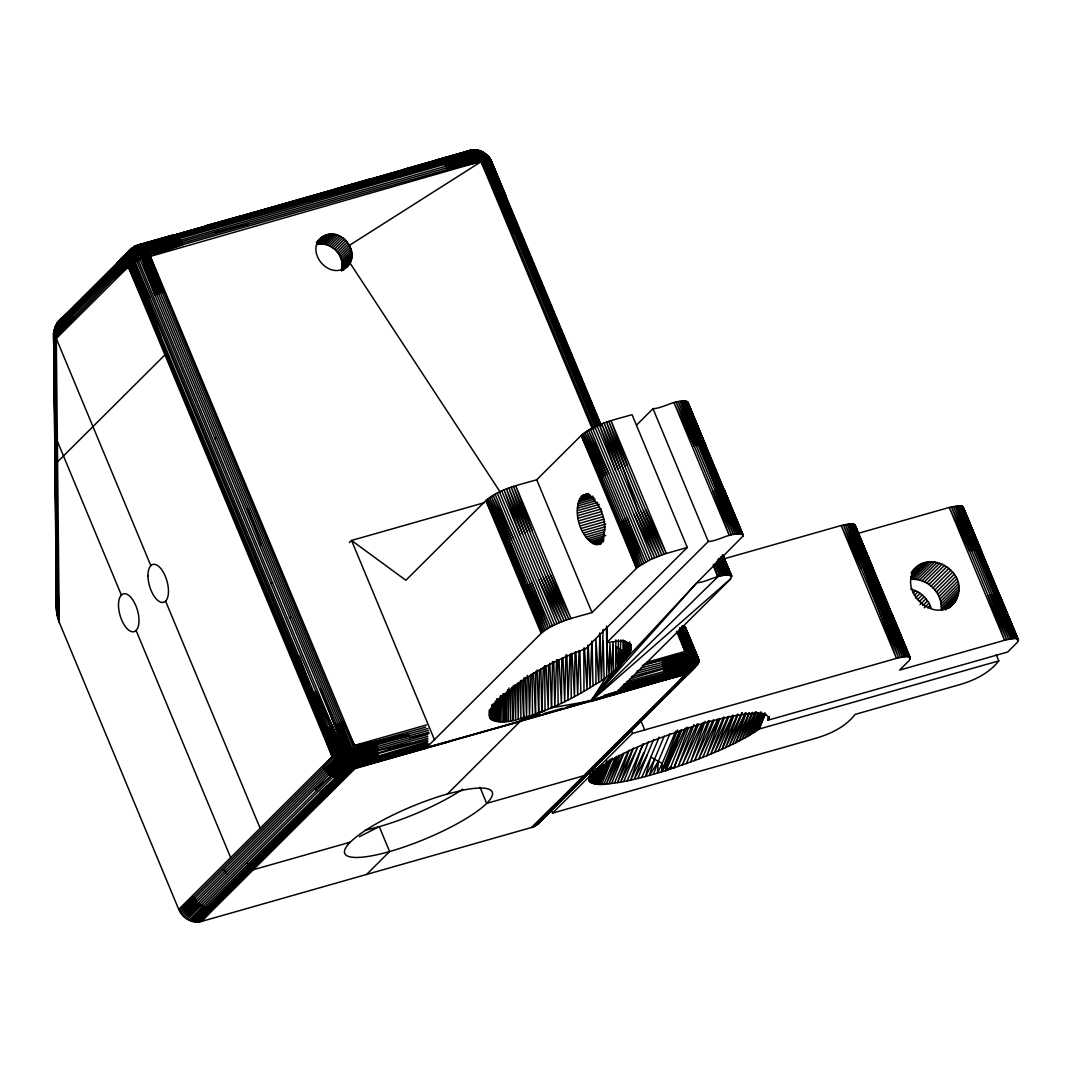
<?xml version="1.0" encoding="UTF-8"?>
<svg xmlns="http://www.w3.org/2000/svg" width="1072" height="1072" viewBox="0 0 1072 1072"><rect width="100%" height="100%" fill="white"/><g stroke="black" fill="none" stroke-linecap="round" stroke-linejoin="round"><path stroke-width="1.5" d="M173.383 235.063L138.636 244.711L132.178 248.195L59.308 320.702L55.757 325.379L53.801 331.744L57.084 615.274L59.241 622.283L178.729 909.364C182.227 917.94 192.156 924.01 201.375 921.478L533.387 826.954L537.581 824.261L631.716 730.407M56.937 591.422L56.695 612.956L53.627 332.977L55.757 325.379L63.503 316.588C56.267 321.185 53.265 329.265 55.154 337.198L58.357 619.964M490.561 708.806L490.561 718.83C503.371 726.32 519.397 718.414 532.503 715.198C554.827 707.466 576.106 696.8 595.925 683.963C613.693 675.481 658.262 632.869 606.672 642.744L606.511 626.142M607.167 627.281L606.645 676.499L590.766 701.544L687.326 673.524L693.209 669.169L618.33 690.167M447.413 793.963L464.069 789.93A79.877 17.554 -22.6 0 1 452.156 826.405A79.877 17.554 -22.6 0 1 344.501 852.495A79.877 17.554 -22.6 0 1 447.413 793.963L523.699 717.945L523.779 677.946M636.527 425.115L653.009 408.7C664.024 408.258 676.512 398.127 687.715 402L743.084 535.987L696.894 582.726L625.78 659.159L625.834 642.409M54.498 371.662L54.082 334.477L57.191 323.248L131.012 249.414L135.581 245.984L137.832 247.029L148.995 256.195L353.626 747.519L346.336 762.259L332.816 777.012L189.074 920.218M498.694 698.743L498.601 721.778L497.984 698.783M428.023 746.434L352.862 767.914L212.497 907.716L199.7 921.866L353.84 768.369L520.644 720.933L535.571 714.126L535.745 671.434M615.757 669.223L615.824 639.917M57.272 585.325L57.084 615.274L56.709 584.481M494.433 704.425L494.299 721.014L494.004 704.478M506.413 692.043L506.185 721.577L505.327 693.651M548.569 664.881L548.274 709.195L545.983 665.806M57.633 617.619L55.382 337.76L60.528 329.868L127.179 263.256C128.506 255.015 134.147 247.458 142.335 245.006L472.725 151.031C479.827 148.445 486.715 153.363 488.041 160.371L503.934 196.176L599.328 425.37M561.808 658.221L561.393 703.299L558.981 659.91M516.007 685.115L515.605 719.995L514.453 684.954M575.034 652.004L574.471 696.666L571.939 653.424M62.498 317.942C55.945 322.324 51.416 331.302 56.293 338.524L150.844 565.681M55.838 373.324L56.293 338.524L61.01 331.69L128.024 264.61C128.747 255.98 135.032 248.101 143.326 245.555L473.73 151.581L478.407 151.005L482.815 152.01M500.664 695.473L500.316 721.858L499.82 697.148M343.616 778.62L354.765 768.664L687.326 673.524L533.387 826.954L689.403 672.198L566.043 707.306M527.196 675.36L526.566 717.101L525.173 677.531M587.778 645.357L587.067 689.524L584.495 648.078M54.015 369.023L53.627 332.977L55.235 327.911L127.22 256.195L130.127 250.915L135.943 246.037L471.747 150.67C478.313 148.258 486.031 152.639 485.991 159.969L141.919 258.821L140.311 258.593L129.752 250.861L126.925 257.91L54.94 329.627L53.654 333.526L56.494 610.692L56.334 583.61M508.999 687.969L508.369 721.309L507.699 689.551M549.829 663.34L551.531 707.801L591.422 700.753L626.423 690.797L520.644 720.933L538.68 712.987L539.484 669.638M612.996 641.726L613.64 671.005L591.744 700.016L622.966 662.349L623.06 639.904M551.531 707.801L552.576 661.504M351.402 259.813L341.392 269.782C345.599 255.806 330.712 240.731 316.696 244.671L326.692 234.701C344.621 229.1 361.666 255.752 345.707 267.987M519.103 682.569L518.218 719.392L517.414 683.132M929.933 561.648L912.138 579.362C927.87 578.478 942.395 593.205 941.229 608.923L959.025 591.208C961.785 566.539 925.243 549.748 911.213 572.823M565.936 654.952L564.689 701.704L562.961 658.248M593.861 428.854L497.408 197.154L481.073 161.725C479.01 156.378 475.821 147.306 468.223 151.165L436.679 160.17L465.945 152.184M530.707 674.449L529.501 716.19L528.603 676.579M579.081 650.664L577.687 694.924L575.919 651.977M532.101 673.993L532.503 715.198L520.644 720.933L541.842 711.795L543.343 667.159M591.811 641.297L590.082 687.688L588.26 645.317M599.864 633.244L598.739 682.1L595.844 638.899L595.925 683.963M438.676 160.05L470.796 150.495C477.362 147.949 482.132 155.922 481.073 161.725L592.32 428.988M556.623 659.816L554.814 706.354L553.782 661.585M607.261 628.313L606.672 642.744L708.297 541.507C719.299 541.065 731.787 530.935 742.99 534.807L724.163 490.105M614.363 694.83L729.965 579.657L731.6 576.026C720.397 572.153 707.909 582.284 696.894 582.726L591.744 700.016L617.753 667.454L618.464 639.837M569.982 655.113L567.972 700.07L566.927 654.965M603.107 629.438L601.459 680.224L599.543 633.284M613.023 645.049L611.415 672.827L609.955 643.629L609.084 674.65L606.685 642.302M601.164 543.665C580.555 548.717 566.324 498.601 588.113 493.482M53.654 333.526L55.972 325.379L61.787 319.456L59.215 322.404M175.352 235.585L141.357 244.63C133.598 245.635 125.143 254.747 127.568 262.345L128.265 266.807L332.119 756.537L338.511 760.008L346.336 762.259L427.875 739.921M53.627 332.977L55.154 337.198L54.927 333.178L60.126 326.223L126.818 259.665L130.181 253.032L133.973 248.717L141.357 244.63L174.347 235.224M617.753 667.454L615.904 646.563L620.983 649.806L621.358 664.01L591.744 700.016L619.616 665.712L620.876 639.837M625.003 641.699L624.44 660.727L623.18 651.535L620.983 649.806L622.966 662.349M54.136 354.323L54.123 330.471M537.581 824.261L696.438 665.712L698.984 661.96L698.877 659.896L684.887 626.49L699.024 660.942L696.8 663.032M681.042 729.925L666.221 765.314L665.605 770.661C646.242 776.584 626.571 782.118 606.35 784.034C600.186 785.2 583.557 784.825 590.538 774.507M425.571 748.524L541.159 633.351C555.43 621.331 574.659 617.673 592.012 612.568L637.518 567.302L650.021 559.705L484.196 160.934C485.817 152.465 476.142 147.454 469.027 150.75C476.852 152.68 489.221 151.366 491.418 162.06C489.944 156.003 480.698 148.392 472.337 150.053M693.932 418.951L705.564 446.006L687.715 402L705.738 445.831M722.756 559.209L841.145 525.535L851.784 523.712L854.866 524.798L873.466 569.647M858.645 533.213L949.229 507.458L960.981 505.729L962.951 506.708L981.55 551.557M949.953 607.409L956.278 600.186L959.025 591.208M53.975 369.907L53.6 334.41L55.449 327.081M54.082 334.477L53.935 335.536L53.68 334.263M476.893 152.733L145.336 247.203C137.578 249.481 130.824 257.32 130.007 265.333L335.08 758.386L194.796 898.242L179.547 911.066L333.526 757.489L128.707 265.119C129.94 256.69 136.064 248.758 144.331 246.292L474.735 152.318L478.608 156.914L181.315 241.602L149.088 252.389L145.698 255.833L145.484 257.401L158.71 293.862L350.638 753.991L428.813 732.243M427.741 736.41L348.494 758.239L140.151 259.585L148.325 251.317L144.331 246.292L139.494 244.496L148.217 250.888L181.315 241.602M597.627 426.669L486.889 160.478L487.157 158.924L478.983 157.262M113.86 269.528L126.925 257.91L132.111 261.461L338.511 760.008L197.194 901.324L181.637 914.269L336.742 759.231L145.926 300.415L131.106 264.543L131.36 263.096L136.332 255.149L144.854 248.315L477.589 153.685C483.325 152.814 489.81 155.668 491.485 161.577L506.279 197.007M114.356 267.839L127.22 256.195L135.193 262.05L342.316 761.308L200.129 903.91L184.304 917.056L340.387 760.705L133.719 262.895L137.605 256.221L146.328 248.275L178.408 237.837M127.568 262.345L129.846 264.007L129.457 265.695L56.293 338.524L59.241 622.283L58.049 586.143M768.369 719.245C768.356 710.589 754.755 713.805 749.14 713.644C729.965 715.734 711.259 720.893 692.847 726.508C657.766 738.836 620.299 750.105 591.422 774.426L552.509 813.125L551.356 810.124L538.72 823.055L542.834 817.949M56.454 324.307L55.704 326.263L128.345 252.992L130.958 253.515L139.025 260.04L140.151 259.585M57.432 602.491L56.937 604.367L56.682 590.994M681.658 730.273L665.605 770.661L669.745 769.348L687.031 727.097M127.742 258.245L126.911 261.461L54.364 333.499M625.123 653.33L625.78 659.159L626.825 655.166L626.691 641.873M55.007 330.98L54.86 327.871L57.607 324.602M56.508 325.607L56.883 324.28M59.751 321.211L64.668 315.369M664.184 736.196L654.523 759.284L649.418 775.445L658.329 761.401L669.933 733.704M57.968 323.275L59.308 320.702L65.982 314.297L62.618 318.545L58.143 321.962M733.744 715.52L722.072 749.288L698.756 759.03L669.745 769.348M746.072 713.108L735.861 742.735L722.072 749.288L737.456 714.274M756.175 712.063L747.68 736.37L735.861 742.735L749.087 712.733M719.915 718.361L706.796 755.84L723.721 717.061M705.081 721.349L690.556 762.138L708.538 720.652M629.103 750.172L617.459 782.667L632.534 749.516M648.372 741.663L634.235 779.317L647.274 754.795L653.719 739.399M685.209 728.183L665.605 770.661L670.281 767.11L673.899 767.981L688.613 727.473M763.09 714.073L757.127 730.447L747.68 736.37L758.105 712.746M428.385 730.38L351.683 751.82L160.532 293.165L145.484 257.401L144.372 257.133C143.326 252.63 126.737 248.503 135.581 245.984M178.796 233.87L137.095 245.729L139.119 244.577M738.005 714.247L725.677 747.64L741.77 712.893M749.422 712.987L739.01 741.114L752.316 712.465M724.377 717.409L710.723 754.219L728.102 716.391M709.624 720.652L694.669 760.597L713.161 719.915M758.44 713.121L750.279 734.843L760.731 712.143M616.815 756.242L606.35 784.034L619.04 755.345M633.418 748.082L620.567 782.131L637.505 747.519L623.824 781.528M693.999 724.484L678.08 766.574L697.229 723.908M653.397 774.332L658.329 761.401L650.838 757.073L659.213 737.08M677.571 729.952L661.491 771.934L662.241 763.411L675.762 731.091M765.113 713.483L759.083 729.054L757.127 730.447L764.832 712.84M619.79 755.867L608.909 783.806L623.006 753.482M606.806 760.946L597.734 784.208L607.623 761.375M728.813 716.364L714.582 752.584L732.605 715.265M742.199 712.867L729.174 746.005L745.295 712.893M713.992 720.357L698.756 759.03L717.784 719.098M637.907 778.446L647.274 754.795M698.529 723.948L682.248 765.127L701.852 723.332M752.732 712.451L742.038 739.506L755.479 711.808M609.352 759.901L599.637 784.275L611.04 758.896M761.187 712.156L752.718 733.342L761.924 714.046M480.792 157.356L446.528 167.956L182.213 243.13L149.919 253.997L148.995 256.195L162.328 292.535L352.675 749.65L427.862 728.518M600.28 425.638L489.006 157.249M597.988 767.967L591.891 783.15L599.101 766.292M599.958 766.56L593.084 783.525L601.044 765.314M611.616 783.498L623.85 753.388M601.714 784.275L612.407 758.145M592.776 771.8L589.024 780.925L592.937 771.679M593.834 770.942L589.453 781.582L594.062 770.822M601.995 765.515L594.451 783.833L603.228 764.336M686.402 763.653L703.487 722.354M702.803 757.448L718.535 719.5M595.107 770.058L590.082 782.185L596.086 768.396M718.374 750.936L733.087 715.547M732.578 744.357L745.723 712.867M769.267 717.114L767.981 720.196L769.267 717.128L767.981 720.196L1007.707 652.004L1017.408 642.262L1018.4 640.064L999.399 594.826M590.511 774.56L589.238 777.589L591.422 774.426M588.796 780.188L591.369 774.038M590.886 782.707L596.729 768.798M643.173 743.847L627.187 780.858M744.933 737.938L755.76 712.063M755.01 731.881L762.5 714.046M765.502 713.724L759.083 729.054L998.809 660.875L996.236 654.697M596.005 784.061L604.246 764.483M603.951 784.195L615.408 757.154M148.325 251.317L354.524 745.415L353.626 747.519L425.638 727.151M614.457 783.123L628.004 751.472M144.854 248.315L145.336 247.203L177.376 236.899M673.899 767.981L691.587 726.896M143.809 247.471L144.331 246.292M679.688 730.957L661.491 771.934L666.221 765.314M641.672 777.508L650.838 757.073L645.505 776.503L654.523 759.284M126.925 257.91L127.782 256.114M643.857 752.423L630.658 780.121L640.6 749.998L643.455 744.062M598.31 425.383L488.041 160.371L487.519 156.7L484.129 152.706M134.161 260.804L132.338 263.725L129.457 265.695L127.421 264.194L126.978 261.983M488.041 160.371L481.02 158.844L480.31 160.023L447.359 169.604L149.919 253.997L137.323 245.18M129.752 250.861L134.322 247.016L147.253 256.771L162.328 292.535M601.432 425.731L491.365 161.162C489.328 156.056 483.204 154.355 478.166 154.757L180.377 240.195L145.966 249.24M115.856 264.784L132.419 248.114M473.73 151.581L474.253 150.79M427.581 734.548L349.579 756.135L156.901 294.612L143.702 258.084L145.698 255.833M559.423 802.432L555.309 805.112L534.901 826.217L561.621 799.873M615.274 745.563L621.653 740.069M132.111 261.461L133.719 262.895L135.193 262.05L147.293 249.508L179.399 238.935M54.592 331.047L60.22 324.427L73.472 312.93M60.514 322.685L54.592 329.546M323.181 767.686L332.119 756.537L322.793 731.814M203.452 905.894L190.816 920.942L348.561 764.658L427.795 741.556M314.069 691.896L346.336 762.259L352.862 767.914L519.96 721.67M205.234 906.644L192.585 921.491L349.673 765.676L427.607 743.084M207.03 907.193L194.38 921.866L350.772 766.56L428.934 744.035M208.866 907.569L196.176 922.054L351.844 767.311L428.519 745.308M338.216 778.687L349.673 765.676L377.773 758.587M678.295 682.462L685.169 674.69L661.679 680.774L689.403 672.198M140.311 258.593L135.193 262.05M334.585 777.763L347.449 763.519L378.336 754.005L346.886 762.902L332.816 777.012L347.449 763.519L378.255 755.639M59.228 320.984L61.292 319.201M214.253 907.502L201.375 921.478L354.765 768.664L352.862 767.914M187.399 919.32L331.114 776.101L344.313 761.83L330.591 726.87L136.492 260.335L128.077 254.171M550.646 810.995L556.824 804.375M86.591 294.813L94.095 286.814M671.755 690.154L691.185 669.987M114.999 266.285L129.163 251.531L129.015 252.483M917.15 566.914C895.576 587.791 932.265 625.003 953.504 603.858M620.661 741.409L696.438 665.712L622.108 686.281M558.217 803.477L536.295 825.319L553.125 808.703M601.727 759.231L627.803 733.596M670.75 691.507L697.805 663.863L623.676 684.231M194.796 898.242L180.511 912.714L195.921 899.837M197.194 901.324L182.91 915.729L198.615 902.691M133.29 248.503L135.286 246.292M116.861 263.431L131.293 248.985M117.29 263.712L135.367 246.064M200.129 903.91L185.804 918.262L201.777 904.996M678.603 682.703L698.421 662.925L663.715 672.841L698.984 661.96L684.392 626.236L699.024 660.942M693.209 669.169L681.283 680.841L693.209 669.169L603.67 695.487M593.821 772.041L632.547 733.395L898.577 657.766L907.059 656.52L910.316 658.141L909.324 660.339L899.622 670.094L1006.662 639.689L1015.144 638.443L1018.239 639.515M72.065 308.776L83.656 297.225M87.14 293.755L97.579 283.356M102.215 278.733L111.488 269.487M56.36 324.709L128.345 252.992M57.566 461.844L164.927 354.886M316.428 242.5L321.989 236.966L326.692 234.701M316.789 242.687L323.449 236.041M317.245 243.036L325.03 235.277M318.438 244.282L328.434 234.312M320.233 244.068L330.243 234.111M322.082 244.068L332.092 234.098M323.945 244.242L333.955 234.272M325.808 244.617L335.817 234.647M327.657 245.166L337.653 235.21M329.466 245.917L339.462 235.947M331.208 246.815L341.218 236.858M332.883 247.9L342.879 237.93M334.451 249.119L344.46 239.15M335.925 250.486L345.921 240.517M337.265 251.974L347.261 242.004M338.457 253.568L348.467 243.599M339.502 255.257L349.512 245.287L481.073 161.725L447.359 169.604M340.387 257.012L350.383 247.042M341.097 258.821L351.093 248.865M341.62 260.684L351.616 250.714M341.955 262.546L351.964 252.577M342.102 264.409L352.112 254.439M342.062 266.245L352.058 256.275M341.821 268.04L351.83 258.071M341.901 270.318L350.785 261.461M341.512 271.015L347.931 265.776M343.335 269.662L349.995 263.015L500.396 492.343M343.482 269.997L349.043 264.462M349.311 542.673L351.536 540.449L484.33 502.688M434.455 739.667L351.536 540.449L405.846 580.274L485.884 500.544C500.142 488.524 519.371 484.866 536.724 479.76L581.185 435.46C595.456 423.44 614.685 419.782 632.038 414.663L687.313 547.47L585.701 648.721C560.415 657.86 536.281 670.375 514.48 686.134C505.609 694.589 486.273 704.398 490.561 718.83L490.427 710.522M332.119 756.537L178.729 909.364L193.818 896.567M366.57 874.497L389.605 851.543L379.247 826.646A82.236 0.697 -26.5 0 0 359.361 836.75M685.169 674.69L531.779 827.517L553.701 805.675L555.309 805.112M630.55 731.627L618.289 743.633L629.237 732.699L615.328 745.308L586.612 773.904L588.166 773.153M631.823 729.295L636.5 724.632M640.011 721.134L649.364 711.821M652.875 708.324L663.394 697.845M665.739 695.514L676.258 685.021M539.698 821.715L553.206 808.275M911.803 572.77L918.918 565.453M911.388 573.667L920.875 564.22M912.299 573.842L922.965 563.202M910.972 576.615L925.19 562.438M910.919 578.451L927.521 561.916M914.604 579.349L932.385 561.634M917.083 579.59L934.878 561.875M919.575 580.086L937.357 562.358M922.027 580.823L939.822 563.108M913.17 593.03L915.542 590.672C922.737 594.035 928.499 600.36 931.059 607.891M924.439 581.815L942.221 564.086M914.322 595.429L917.873 591.878M926.771 583.021L944.553 565.306M915.367 598.042L920.111 593.312M928.995 584.454L946.777 566.74M917.471 599.677L922.215 594.947M931.099 586.089L948.881 568.374M919.428 601.486L924.158 596.769M933.055 587.912L950.837 570.183M920.017 604.648L925.953 598.752M934.838 589.895L952.619 572.167M922.804 605.6L927.548 600.869M936.432 592.012L954.227 574.297M924.198 607.851L928.942 603.121M937.826 594.263L955.621 576.548M927.736 607.837L930.107 605.466M939.005 596.608L956.787 578.893M939.943 599.034L957.725 581.319M940.64 601.499L958.435 583.784M941.095 603.992L958.877 586.277M941.296 606.471L959.078 588.756M942.1 610.142L958.703 593.607M945.089 608.909L958.14 595.911M945.464 609.928L957.323 598.122M947.97 608.454L956.278 600.186M949.444 607.784L954.991 602.116M998.809 660.875C989.161 673.216 974.716 680.184 960.056 684.552L855.161 714.381C845.513 726.736 831.068 733.704 816.408 738.072L552.509 813.125M663.434 676.003L694.911 667.481L683.762 678.549L696.438 665.712L620.219 688.304M316.749 790.426L315.114 789.354L331.114 776.101L345.318 762.058L330.591 726.87M62.002 318.746L67.415 313.399M212.497 907.716L197.958 922.054L210.688 907.743L243.009 878.866M118.027 262.211L132.566 247.927L119.34 261.139L135.487 246.292L133.223 248.436M54.846 331.382L60.126 326.223M713.322 564.408L717.878 576.763L591.422 700.753L730.769 578.759M685.611 675.708L697.805 663.863L663.622 674.476L628.447 682.877M164.096 291.959L149.598 254.694L147.253 256.771L160.532 293.165M314.873 807.27L354.765 768.664M497.408 197.154L482.681 161.282C484.008 155.373 478.058 147.44 471.747 150.67L439.667 160.411M679.849 681.738L691.373 670.75L627.87 687.447M120.774 260.241L127.568 253.809M61.01 331.69L55.664 336.769L55.195 334.973L60.233 328.045L73.861 316.588M554.13 807.35L560.643 801.213M626.249 734.32L613.72 745.871L615.328 745.308M331.114 776.101L346.336 762.259L427.889 738.193M329.493 775.029L344.313 761.83L328.983 727.714M325.674 793.173L341.847 778.835L351.844 767.311L376.888 760.973M113.578 271.27L126.818 259.665L132.338 263.725L148.566 298.74M327.965 773.81L342.316 761.308L327.483 728.571M113.485 273.065L126.911 261.461M307.651 806.961L340.052 778.862L350.772 766.56L377.371 759.86M113.578 274.888L127.179 263.256M320.22 792.074L336.394 778.312L348.561 764.658L409.772 749.475M113.873 276.723L127.635 265.052M326.558 772.443L340.387 760.705L326.089 729.416L299.168 656.077M114.356 278.532L128.265 266.807L128.024 264.61L144.814 301.219M74.343 318.397L54.779 334.96M325.285 770.956L338.511 760.008L324.843 730.246M477.857 150.375L471.09 150.254L137.095 245.729L472.109 150.321M435.915 160.17L471.09 150.254M321.989 236.966C305.373 249.87 325.901 277.769 343.737 268.791M324.146 769.361L336.742 759.231L323.731 731.05L296.274 657.779L297.668 656.935M54.525 335.844L54.136 370.791M467.486 151.768L472.444 150.174M60.434 320.139L61.787 319.456M270.961 583.583L272.636 582.753M650.021 559.705L664.104 554.117L687.313 547.47M214.748 438.662L216.544 437.885M289.293 617.753L291.088 616.976M137.028 245.475L171.6 235.344M520.644 720.933L545.045 710.522L544.656 665.658M598.055 544.536C612.3 533.333 601.861 495.921 583.449 494.808M352.675 749.65L376.098 741.248L408.713 733.972M138.636 244.711L137.109 245.26L137.832 245.126M597.546 698.435L617.727 691.427M377.223 744.933L350.638 753.991L339.449 722.997M150.67 255.685L183.044 244.778M148.217 250.888L180.377 240.195M377.639 746.795L349.579 756.135L337.626 723.694M377.974 748.671L348.494 758.239L335.817 724.431M694.911 667.481L663.139 677.41L628.165 686.04M662.255 679.809L691.373 670.75M630.041 678.871L696.385 659.293L698.984 661.96L626.973 681.564M663.34 667.494L694.803 657.94L696.385 659.293L631.408 676.579M663.019 665.632L693.075 656.587L694.803 657.94L635.87 673.35M472.444 150.71L476.544 150.402M662.59 663.769L691.212 655.247L693.075 656.587L637.036 671.032M662.067 661.906L689.216 653.933L691.212 655.247L641.311 667.816M335.978 188.806L369.827 178.97M469.884 150.522L403.742 169.322M643.736 664.64L689.216 653.933L687.112 652.66L642.302 665.524M181.999 232.959L318.33 194.193M321.533 193.268L340.789 187.801M343.991 186.89L465.891 152.224M582.337 495.385L588.555 493.629M581.319 496.229L587.536 494.46M580.408 497.314L589.734 494.661M579.617 498.641L590.484 495.545M578.934 500.182L592.923 496.202M578.384 501.924L593.915 497.502M577.969 503.867L595.054 499.003M577.687 505.957L594.786 501.106M577.553 508.208L597.747 502.46M577.553 510.58L599.315 504.389M577.701 513.046L599.462 506.855M577.996 515.578L601.312 508.945M578.424 518.151L601.74 511.518M578.987 520.737L602.303 514.104M579.684 523.31L602.987 516.691M580.488 525.856L603.804 519.223M581.413 528.322L604.729 521.689M582.444 530.707L605.747 524.074M583.557 532.958L605.318 526.781M584.749 535.075L604.956 529.34M586.022 537.032L604.662 531.725M587.335 538.801L604.42 533.95M588.689 540.368L605.787 535.504M590.069 541.722L604.059 537.742M591.463 542.821L603.884 539.296M592.843 543.692L603.724 540.596M594.21 544.295L603.536 541.655M595.55 544.643L600.213 543.316M596.836 544.723L601.499 543.397M343.013 721.778L354.524 745.415L426.522 724.94M646.523 662.362L684.928 651.441L687.112 652.66L645.25 663.769M524.288 719.138L532.315 716.86M535.531 715.949L540.342 714.582M543.558 713.671L562.827 708.217M253.314 869.74L350.33 842.15A82.236 0.697 -26.5 0 1 346.98 843.744M583.704 775.766L486.688 803.37L479.975 787.25M474.735 152.318L479.385 151.715L483.847 152.76M182.213 243.13L147.011 252.295M353.84 768.369L425.785 748.283M205.502 225.71L239.471 216.276M426.241 747.787L449.168 741.811M663.568 669.33L697.778 660.647L683.708 626.075L698.984 661.96M441.691 161.711L475.74 153.229L477.589 153.685M442.723 162.649L476.718 154.314L478.166 154.757M443.728 163.761L477.683 155.547L488.055 158.08L491.365 161.162L505.971 196.658L490.467 159.46L491.365 161.162M444.692 165.021L478.608 156.914M445.644 166.428L479.492 158.415L481.02 158.844M446.528 167.956L480.31 160.023L482.681 161.282L498.962 196.779L512.322 232.972M214.36 232.209L248.289 224.343M410.335 743.191L378.202 750.507L347.408 760.289L332.28 726.025L137.685 258.834M409.651 737.697L429.055 733.355M409.223 735.821L376.701 743.07L351.683 751.82L341.244 722.354M354.524 745.415L376.098 741.248M560.053 339.77L561.366 339.569M589.868 411.407L591.195 411.219M502.902 196.189L486.889 160.478L484.437 159.5M140.486 245.099L142.335 245.006M487.157 158.924L490.963 160.733L505.461 196.417M479.238 151.621L480.564 151.594L479.238 150.897L481.703 151.447L489.127 157.329M141.169 245.528L143.326 245.555M136.492 260.335L138.435 260.389M481.824 152.492L483.057 152.666L481.824 151.782M596.3 426.844L500.41 196.498L484.196 160.934L481.127 160.398M131.012 249.414L143.702 258.084L158.71 293.862M910.677 588.943L915.542 590.672M246.573 862.933L248.342 863.684M483.016 152.144L487.385 155.319M484.236 153.028L488.819 158.562M485.348 154.073L490.534 159.514L506.399 197.422M488.443 159.581L489.569 160.344L487.224 155.212M489.046 157.772L486.34 155.279M129.846 264.007L130.744 264.744M627.924 643.012L628.031 656.144L626.825 655.166L626.973 657.632M56.293 338.524L54.645 336.956L55.074 372.507M148.298 253.474L149.598 254.694M227.358 874.042L223.539 869.606M310.558 200.236L311.563 201.348M696.331 655.635L698.529 658.838L685.316 627.241L697.979 657.766L685.236 627.736L697.256 656.694L687.554 634.276M482.775 159.112L484.196 160.934M491.351 162.167L490.762 161.363L490.949 162.877M54.873 407.132L55.436 407.976M491.485 161.577L489.649 159.165L490.078 160.666M485.737 158.361L486.889 160.478M636.326 513.3L657.042 556.636L601.754 423.829L617.901 469.027L654.657 557.614L633.941 514.346L597.024 425.825M541.025 578.384L561.728 621.72L506.453 488.912L522.6 534.124L559.356 622.698L538.64 579.429L501.723 490.922M543.45 577.393L564.113 620.809L508.838 488.001L525.012 533.132M641.177 511.384L661.786 554.867L606.497 422.073L638.751 512.309L659.427 555.711L604.139 422.904L620.326 468.035M545.862 576.468L566.472 619.964L511.197 487.157L527.437 532.194M315.677 691.051L332.28 726.025L346.872 761.294L378.322 752.289L347.408 760.289L320.903 688.613M608.802 473.409L588.448 430.234L643.723 563.041L627.227 517.682L590.417 429.108M513.488 538.492L493.133 495.318L548.422 628.125L531.913 582.766L495.117 494.205M643.575 510.527L664.104 554.117L608.816 421.309L625.15 466.266M548.261 575.624L568.79 619.201L513.515 486.393L529.836 531.35M490.159 159.755L600.869 425.611M645.92 509.763L666.342 553.433L611.053 420.639L627.495 465.489M550.619 574.847L571.028 618.531L515.753 485.723L532.181 530.586M133.719 262.895L150.067 297.895M606.792 474.548L586.612 431.346L641.9 564.14L625.217 518.821M511.478 539.631L491.311 496.43L546.599 629.237L529.916 583.905M969.57 551.209L949.229 507.458L1004.518 640.252L987.995 595.469L951.373 506.882L971.647 550.713L1008.672 639.207L991.989 594.598L955.273 506.038L975.319 550.07L1012.276 638.59L995.325 594.196L958.529 505.649L978.254 549.909L1015.144 638.443M861.486 569.286L843.289 524.958L863.563 568.79L900.601 657.297L867.248 568.147L847.202 524.128L865.479 568.415L898.577 657.766L861.486 569.286L841.145 525.535L896.433 658.342L863.563 568.79L845.312 524.489L865.479 568.415L902.477 656.922L885.673 612.42L848.917 523.873L868.816 568.013L905.733 656.546L888.608 612.259L851.784 523.712M694.334 446.488L673.993 402.737L729.268 535.544L712.759 490.748L676.137 402.161L696.398 445.992L733.436 534.499L700.083 445.349L681.752 401.075L701.651 445.215L738.568 533.749L721.443 489.448L684.619 400.915M604.943 475.673L584.964 432.431L640.239 565.239L623.368 519.947M973.564 550.338L953.397 506.399L971.647 550.713M698.328 445.617L680.037 401.33L700.083 445.349L718.508 489.623L735.325 534.124L698.328 445.617L678.161 401.692L696.398 445.992M131.106 264.543L147.172 299.584L160.827 336.233M603.268 476.785L583.49 433.49L638.778 566.297L621.693 521.046M680.023 627.83L693.075 656.587L681.269 627.643M130.007 265.333L145.926 300.415M976.887 549.923L956.988 505.796L975.319 550.07M601.794 477.857L582.23 434.495L637.518 567.302L620.219 522.118M870.183 567.986L850.444 523.739L868.816 568.013M703.018 445.188L683.293 400.941L701.651 445.215M489.18 158.857L489.891 160.438M681.323 627.643L694.803 657.94L681.819 626.021L696.385 659.293L682.851 625.994L697.778 660.647L663.689 671.126L698.395 661.303L683.708 626.075M600.534 478.876L581.185 435.46L636.473 568.267L618.959 523.149M505.22 543.96L486.929 499.592L506.493 542.941L543.464 631.381L509.629 540.757L489.649 497.515L507.967 541.869L542.204 632.4L505.22 543.96L485.884 500.544L541.159 633.351L506.493 542.941L488.189 498.574L507.967 541.869L544.938 630.323L528.067 585.031M128.265 266.807L143.876 301.996M502.058 189.275L506.051 198.481L499.86 183.526M711.031 460.263L712.974 464.766M714.274 467.767L716.217 472.27M717.503 475.271L719.446 479.774M720.746 482.762L743.084 535.987L724.739 491.11M967.225 519.156L969.168 523.659M970.455 526.674L972.398 531.176M973.698 534.178L975.627 538.693M976.927 541.695L1018.32 640.708L999.868 596.488L1006.742 613.532M857.855 534.231L859.798 538.734M861.084 541.749L863.027 546.251M864.313 549.253L866.256 553.768M867.543 556.77L872.715 568.803M689.403 408.419L687.46 403.916L689.363 408.499M690.703 411.434L692.633 415.936M687.795 403.179L706.314 446.836M987.995 595.469L1006.662 639.689L990.072 594.987M910.155 657.605L854.451 524.355M712.759 490.748L731.412 534.968L714.823 490.266M723.158 555.993L731.6 576.026L723.345 556.194M714.877 563.993L720.022 576.187L715.439 563.859M991.989 594.598L1010.561 638.845L993.744 594.344M717.516 560.093L723.922 575.356L718.133 559.999M716.27 561.983L722.046 575.718L716.86 561.875M678.241 631.502L687.112 652.66M963.112 507.257L981.389 551.008M1012.249 627.723L1014.166 632.292M1015.439 635.348L1017.355 639.917L1015.492 635.24M995.325 594.196L1013.804 638.456L996.679 594.169M855.041 525.334L873.305 569.085M902.905 642.758L904.808 647.327M906.081 650.369L907.997 654.952L906.162 650.222M885.673 612.42L904.192 656.68L887.241 612.273M687.876 402.536L706.153 446.287M718.508 489.623L737.04 533.883L720.076 489.475M720.156 558.177L727.178 574.967L720.679 558.164M718.615 558.311L725.637 575.101L719.794 559.785M617.901 469.027L599.382 424.807L615.516 470.072M627.227 517.682L645.706 561.916M522.6 534.124L504.068 489.891L520.201 535.156M531.913 582.766L550.392 627.013M141.625 257.2L156.901 294.612M962.535 506.279L1017.824 639.086M981.443 552.214L999.238 594.96M961.879 505.944L1017.154 638.751M960.981 505.729L1016.269 638.537M959.855 505.636L978.254 549.909M873.372 570.304L910.235 658.784L891.891 613.908M853.794 524.034L909.083 656.841M852.897 523.819L908.185 656.627M888.608 612.259L907.059 656.52M687.299 401.558L743.164 535.343L724.578 490.561M706.207 447.506L737.75 524.315M686.643 401.236L741.918 534.044M721.737 486.42L723.64 491.003M685.745 401.022L741.02 533.829M721.443 489.448L739.908 533.722M722.863 555.216L731.761 576.562L722.796 554.948M722.783 555.859L731.05 575.691L722.823 555.551M722.166 555.189L730.528 575.262M721.912 556.515L729.63 575.048M720.866 556.623L728.504 574.954M653.009 408.7L708.297 541.507M713.376 565.949L717.878 576.763M600.668 424.566L492.49 165.678L494.272 170.073M684.392 626.236L699.024 661.464M506.694 200.022L509.267 206.186M510.553 209.281L512.47 213.904M513.756 216.986L515.686 221.609M516.972 224.705L528.523 252.469M529.809 255.551L531.739 260.174M533.025 263.256L544.576 291.021M550.351 304.904L552.281 309.54M553.567 312.622L555.497 317.245M556.77 320.327L558.7 324.963M562.559 334.209L563.845 337.291M566.405 343.469L568.334 348.092M569.621 351.174L571.537 355.81M572.823 358.892L574.753 363.515M578.612 372.775L579.885 375.857M582.458 382.034L584.387 386.657M585.674 389.739L587.59 394.362M588.876 397.457L590.806 402.08M594.652 411.34L597.225 417.504M598.511 420.586L600.441 425.222M687.5 634.383L695.701 654.121M489.046 160.358L503.934 196.176M592.521 427.996L647.81 560.803M676.566 631.354L684.928 651.441L677.946 631.569M640.399 719.607L644.701 729.938M536.724 479.76L592.012 612.568M499.431 491.994L554.706 624.802M497.22 493.08L552.495 625.887M165.584 601.097L260.148 828.241M57.365 441.262L121.404 595.121M136.077 630.39L230.668 857.613M999.814 595.268L1018.4 640.064L962.951 506.708L980.974 550.552M977.919 545.326L979.821 549.923M891.73 613.358L910.316 658.141L854.866 524.798L872.889 568.629M868.575 560.348L870.477 564.944M690.636 411.554L692.539 416.15M495.519 173.074L497.381 177.55M633.941 514.346L652.312 558.633M689.216 653.933L679.139 629.639L691.212 655.247L679.956 627.844M538.64 579.429L556.998 623.73M1007.988 616.641L1009.864 621.291M1012.37 627.495L1014.246 632.145M891.797 614.564L900.534 636.272M901.78 639.368L904.915 647.126M723.225 557.788L726.977 567.088M332.28 726.025L346.336 762.259M515.324 232.316L501.736 196.297L485.603 160.666L500.41 196.498L513.877 232.597M631.395 730.3L632.547 733.395M141.919 258.821L155.105 295.39M248.168 508.771L261.273 545.34M142.978 255.846L143.702 258.084M53.774 331.717L53.908 332.668M147.025 254.613L147.253 256.771M618.557 648.145L619.616 665.712M533.494 672.6L535.571 714.126M521.943 680.157L523.699 717.945M511.666 687.527L513.099 720.518L513.086 685.986M503.009 693.758L504.108 721.751L504.028 693.772M537.099 670.013L538.68 712.987M496.323 700.364L497.033 721.617L496.926 698.676M627.696 642.972L628.031 656.144M491.753 705.162L492.142 720.089L492.035 705.081M623.971 640.976L624.44 660.727L624.413 641.002M603.228 641.069L604.099 678.362M592.012 641.284L593.044 685.825M579.872 650.624L580.863 693.142M540.864 669.116L541.842 711.795M492.772 704.237L493.147 720.598L493.147 704.157M57.191 591.288L57.365 599.302M628.715 643.2L628.929 654.724L628.889 643.24M625.458 641.056L625.78 659.159M55.811 547.256L56.28 585.111M56.374 591.65L56.615 606.377L56.535 590.484M629.545 643.481L629.693 653.357L629.666 641.887M495.358 701.329L495.599 721.362M630.215 643.816L630.296 652.057M520.523 680.546L520.925 718.709M510.326 689.43L510.687 720.96M501.83 695.473L502.138 721.845M491.137 708.002L491.271 719.5M489.408 709.892L489.314 716.337M54.913 385.009L55.208 413.283M55.985 488.095L56.28 516.356M54.458 385.987L55.208 457.65M55.516 487.639L56.28 560.964M56.588 590.712L56.749 605.358M489.515 710.629L489.582 717.248M57.057 591.757L57.164 603.415M56.226 581.841L56.454 608.481M557.775 659.87L558.097 704.853M570.974 653.438L571.229 698.395M583.811 648.118L583.985 691.346M462.782 789.18A79.877 17.554 -22.6 0 1 365.391 830.117M658.329 761.401L657.417 773.153L662.241 763.411L658.329 761.401M590.819 773.944L588.903 778.513L590.806 773.971M590.672 774.788L588.756 779.384L590.685 774.828M121.632 594.813L119.957 597.091A19.658 9.058 74.1 0 0 122.369 621.505A19.658 9.058 74.1 0 0 135.863 630.698L137.524 628.42A19.658 9.058 74.1 0 0 136.117 606.296L134.013 601.874A19.658 9.058 74.1 0 0 121.632 594.813M630.765 650.811L630.644 644.192L630.765 650.811M489.998 718.079L489.864 709.932L489.998 718.079M631.06 649.645L631.019 646.322L631.06 649.645M631.22 648.533L631.18 645.21L631.22 648.533M147.976 575.878A19.658 9.058 74.1 0 0 163.493 602.33A19.658 9.058 74.1 0 0 163.185 571.952A19.658 9.058 74.1 0 0 147.976 575.878"/></g></svg>
